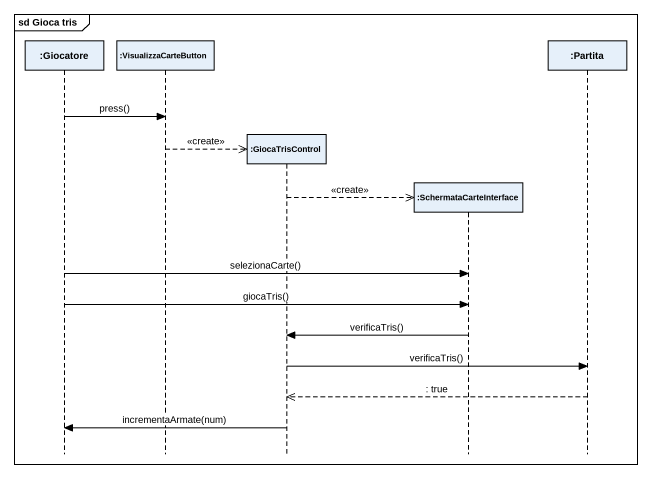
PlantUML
@startuml
mainframe sd Gioca tris
hide footbox
participant ":Giocatore" as Giocatore
participant ":VisualizzaCarteButton" as VisualizzaCarteButton
participant ":GiocaTrisControl" as GiocaTrisControl
participant ":SchermataCarteInterface" as SchermataCarteInterface
participant ":Partita" as Partita

Giocatore -> VisualizzaCarteButton : press()
VisualizzaCarteButton -->> GiocaTrisControl ** : <<create>>
GiocaTrisControl -->> SchermataCarteInterface ** : <<create>>
Giocatore -> SchermataCarteInterface : selezionaCarte()
Giocatore -> SchermataCarteInterface : giocaTris()
SchermataCarteInterface -> GiocaTrisControl : verificaTris()
GiocaTrisControl -> Partita : verificaTris()
Partita -->> GiocaTrisControl : : true
GiocaTrisControl -> Giocatore : incrementaArmate(num)
@enduml
